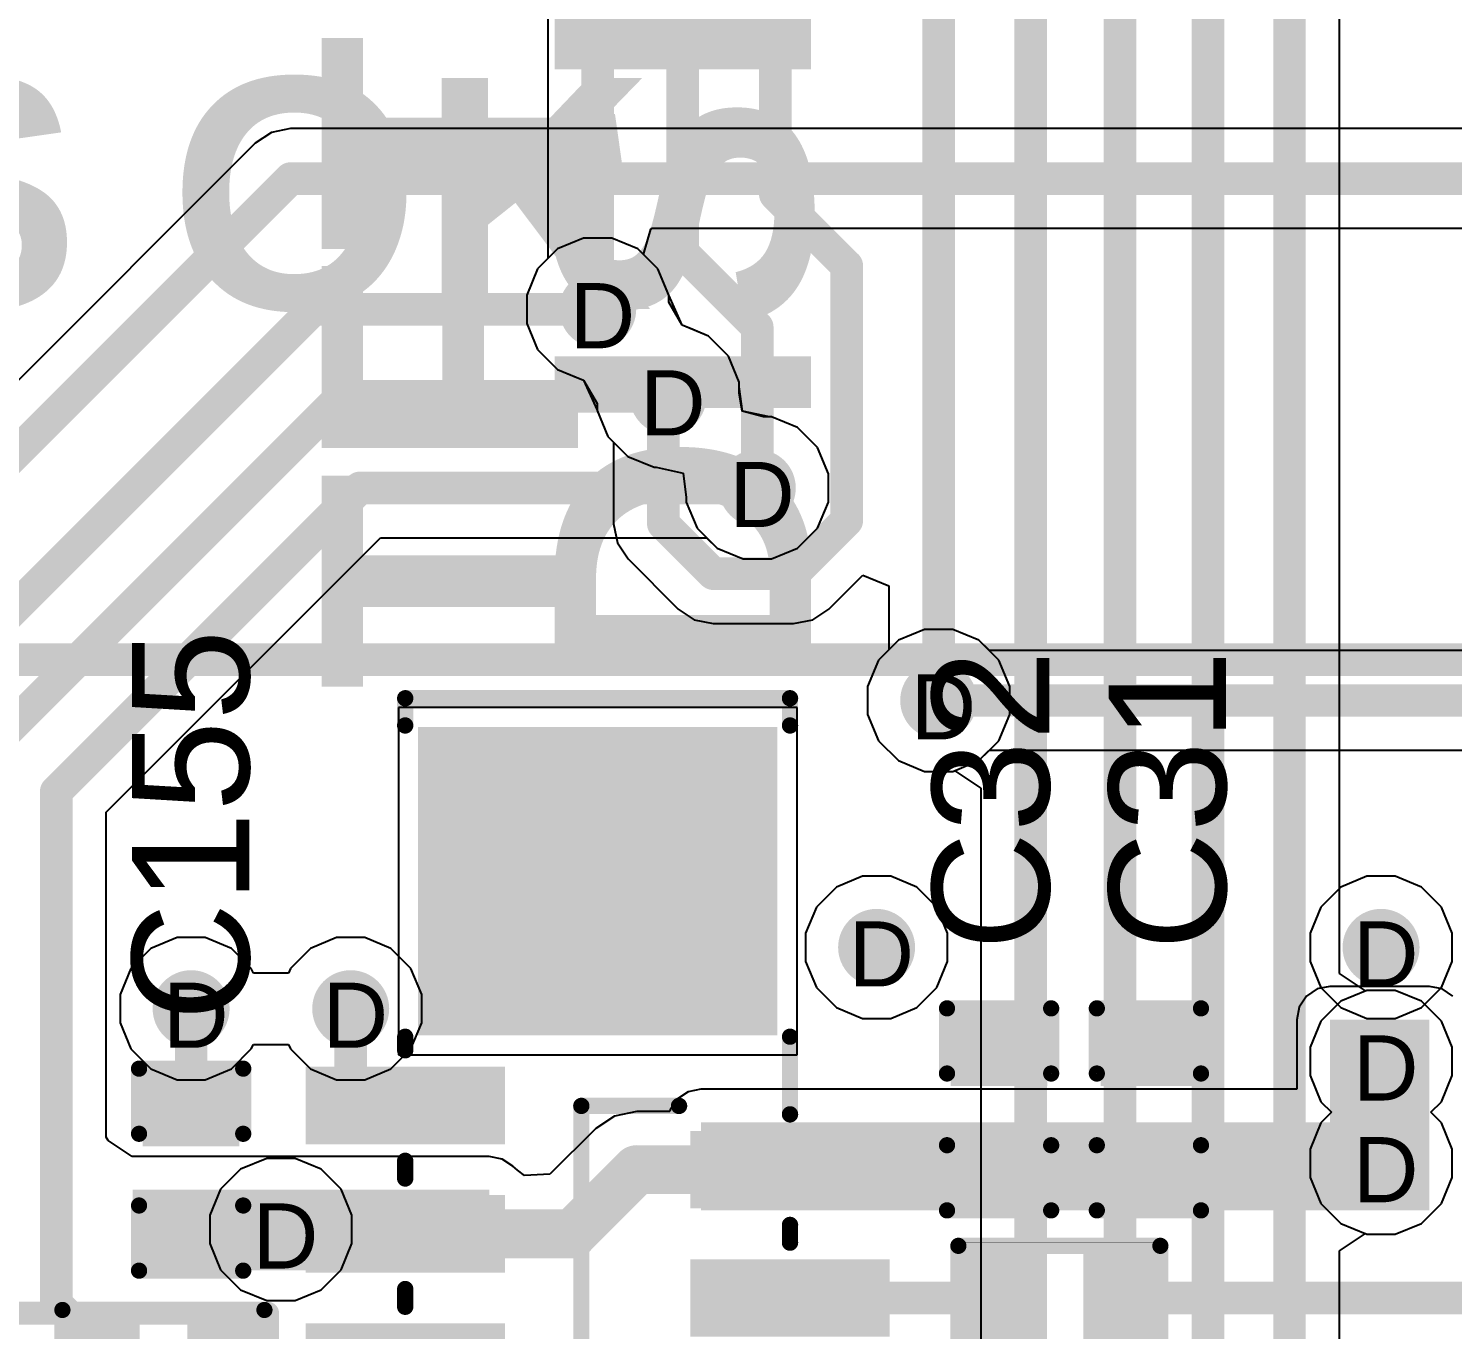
# Model space of a CAD drawing. Header units: inches. Extents: x -11 to 5428, y 0 to 5423.
# Drawn here: x 89.53 to 100.63, y 49.78 to 59.92 of the extents above; entities that cross this region are included whole.
import ezdxf

# ---------------------------------------------------------------- set-up
doc = ezdxf.new("R2010")
doc.units = ezdxf.units.IN
for name, color, linetype in [('Bottom Layer', 5, 'Continuous'), ('Dimension', 6, 'Continuous'), ('Drill Drawing', 1, 'Continuous'), ('GND', 16, 'Continuous'), ('PWR', 76, 'Continuous'), ('Top Layer', 1, 'Continuous'), ('Top Overlay', 2, 'Continuous'), ('Top Paste', 8, 'Continuous'), ('Top Solder', 216, 'Continuous'), ('Via Holes', 16, 'Continuous')]:
    doc.layers.add(name, color=color, linetype=linetype)
doc.styles.add('Arial', font='', dxfattribs={"height": 0.2})
doc.styles.add('Arial_Bold', font='', dxfattribs={"height": 0.2})
doc.styles.get('Arial').set_extended_font_data('Arial')
doc.styles.get('Arial_Bold').set_extended_font_data('Arial', bold=True)

# ---------------------------------------------------------------- blocks, each defined once
blk = doc.blocks.new('AFC11_S32ICA_00_7')
at = {"layer": 'Top Layer'}
for points in [[(6.55, 2.175), (6.95, 2.175), (6.95, 0.825), (6.55, 0.825)], [(7.55, 2.175), (7.95, 2.175), (7.95, 0.825), (7.55, 0.825)], [(8.4, -1.3), (8.4, 1.3), (10.6, 1.3), (10.6, -1.3)], [(6.05, -0.825), (6.45, -0.825), (6.45, -2.175), (6.05, -2.175)], [(7.05, -0.825), (7.45, -0.825), (7.45, -2.175), (7.05, -2.175)]]:
    blk.add_hatch(color=1, dxfattribs=at).paths.add_polyline_path(points)
at = {"layer": 'Top Paste'}
for points in [[(6.55, 2.175), (6.95, 2.175), (6.95, 0.825), (6.55, 0.825)], [(7.55, 2.175), (7.95, 2.175), (7.95, 0.825), (7.55, 0.825)], [(8.4, -1.3), (8.4, 1.3), (10.6, 1.3), (10.6, -1.3)], [(6.05, -0.825), (6.45, -0.825), (6.45, -2.175), (6.05, -2.175)], [(7.05, -0.825), (7.45, -0.825), (7.45, -2.175), (7.05, -2.175)]]:
    blk.add_hatch(color=8, dxfattribs=at).paths.add_polyline_path(points)
at = {"layer": 'Top Solder'}
for points in [[(5.448, 2.277), (6.052, 2.277), (6.052, 0.723), (5.448, 0.723)], [(6.448, 2.277), (7.052, 2.277), (7.052, 0.723), (6.448, 0.723)], [(7.448, 2.277), (8.052, 2.277), (8.052, 0.723), (7.448, 0.723)], [(8.298, -1.402), (8.298, 1.401), (10.702, 1.401), (10.702, -1.402)], [(5.948, -0.723), (6.552, -0.723), (6.552, -2.277), (5.948, -2.277)], [(6.948, -0.723), (7.552, -0.723), (7.552, -2.277), (6.948, -2.277)]]:
    blk.add_hatch(color=216, dxfattribs=at).paths.add_polyline_path(points)
at = {"layer": 'Top Overlay'}
for points in [[(6.181, 1.5, 0.127, 0.127, 0), (6.319, 1.5, 0.127, 0.127, 0)], [(7.181, 1.5, 0.127, 0.127, 0), (7.319, 1.5, 0.127, 0.127, 0)], [(8.181, 1.5, 0.127, 0.127, 0), (8.287, 1.5, 0.127, 0.127, 0)], [(10.713, 1.5, 0.127, 0.127, 0), (10.925, 1.5, 0.127, 0.127, 0)], [(10.925, 1.5, 0.127, 0.127, 0), (10.925, -1.5, 0.127, 0.127, 0)], [(-7.747, 0.127, 0.127, 0.127, 0), (7.747, 0.127, 0.127, 0.127, 0)], [(7.747, 0.127, 0.127, 0.127, 0), (7.747, -0.635, 0.127, 0.127, 0)], [(6.681, -1.5, 0.127, 0.127, 0), (6.819, -1.5, 0.127, 0.127, 0)], [(7.681, -1.5, 0.127, 0.127, 0), (8.287, -1.5, 0.127, 0.127, 0)], [(10.713, -1.5, 0.127, 0.127, 0), (10.925, -1.5, 0.127, 0.127, 0)]]:
    blk.add_lwpolyline(points, format="xyseb", dxfattribs=at)
for points in [[(6.149, 1.5, 0.0635, 0.0635, 1), (6.213, 1.5, 0.0635, 0.0635, 1)], [(6.287, 1.5, 0.0635, 0.0635, 1), (6.351, 1.5, 0.0635, 0.0635, 1)], [(7.149, 1.5, 0.0635, 0.0635, 1), (7.213, 1.5, 0.0635, 0.0635, 1)], [(7.287, 1.5, 0.0635, 0.0635, 1), (7.351, 1.5, 0.0635, 0.0635, 1)], [(8.149, 1.5, 0.0635, 0.0635, 1), (8.213, 1.5, 0.0635, 0.0635, 1)], [(8.255, 1.5, 0.0635, 0.0635, 1), (8.318, 1.5, 0.0635, 0.0635, 1)], [(10.681, 1.5, 0.0635, 0.0635, 1), (10.745, 1.5, 0.0635, 0.0635, 1)], [(10.893, 1.5, 0.0635, 0.0635, 1), (10.957, 1.5, 0.0635, 0.0635, 1)], [(10.893, 1.5, 0.0635, 0.0635, 1), (10.957, 1.5, 0.0635, 0.0635, 1)], [(7.715, 0.127, 0.0635, 0.0635, 1), (7.779, 0.127, 0.0635, 0.0635, 1)], [(7.715, 0.127, 0.0635, 0.0635, 1), (7.779, 0.127, 0.0635, 0.0635, 1)], [(7.715, -0.635, 0.0635, 0.0635, 1), (7.779, -0.635, 0.0635, 0.0635, 1)], [(6.649, -1.5, 0.0635, 0.0635, 1), (6.713, -1.5, 0.0635, 0.0635, 1)], [(6.787, -1.5, 0.0635, 0.0635, 1), (6.851, -1.5, 0.0635, 0.0635, 1)], [(7.649, -1.5, 0.0635, 0.0635, 1), (7.713, -1.5, 0.0635, 0.0635, 1)], [(8.255, -1.5, 0.0635, 0.0635, 1), (8.318, -1.5, 0.0635, 0.0635, 1)], [(10.681, -1.5, 0.0635, 0.0635, 1), (10.745, -1.5, 0.0635, 0.0635, 1)], [(10.893, -1.5, 0.0635, 0.0635, 1), (10.957, -1.5, 0.0635, 0.0635, 1)], [(10.893, -1.5, 0.0635, 0.0635, 1), (10.957, -1.5, 0.0635, 0.0635, 1)]]:
    blk.add_lwpolyline(points, format="xyseb", close=True, dxfattribs=at)
blk = doc.blocks.new('C___0402_9')
at = {"layer": 'Top Layer'}
for points in [[(-0.699, -0.318), (-0.699, 0.317), (-0.241, 0.317), (-0.241, -0.318)], [(0.241, -0.318), (0.241, 0.317), (0.699, 0.317), (0.699, -0.318)]]:
    blk.add_hatch(color=1, dxfattribs=at).paths.add_polyline_path(points)
at = {"layer": 'Top Paste'}
for points in [[(-0.699, -0.318), (-0.699, 0.317), (-0.241, 0.317), (-0.241, -0.318)], [(0.241, -0.318), (0.241, 0.317), (0.699, 0.317), (0.699, -0.318)]]:
    blk.add_hatch(color=8, dxfattribs=at).paths.add_polyline_path(points)
at = {"layer": 'Top Solder'}
for points in [[(-0.758, -0.377), (-0.758, 0.377), (-0.181, 0.377), (-0.181, -0.377)], [(0.181, -0.377), (0.181, 0.377), (0.758, 0.377), (0.758, -0.377)]]:
    blk.add_hatch(color=216, dxfattribs=at).paths.add_polyline_path(points)
at = {"layer": 'Top Overlay'}
for points in [[(-0.279, 0.406, 0.127, 0.127, 0), (-0.787, 0.406, 0.127, 0.127, 0)], [(-0.787, -0.406, 0.127, 0.127, 0), (-0.787, 0.406, 0.127, 0.127, 0)], [(0.787, 0.406, 0.127, 0.127, 0), (0.279, 0.406, 0.127, 0.127, 0)], [(0.787, -0.406, 0.127, 0.127, 0), (0.787, 0.406, 0.127, 0.127, 0)], [(-0.279, -0.406, 0.127, 0.127, 0), (-0.787, -0.406, 0.127, 0.127, 0)], [(0.787, -0.406, 0.127, 0.127, 0), (0.279, -0.406, 0.127, 0.127, 0)]]:
    blk.add_lwpolyline(points, format="xyseb", dxfattribs=at)
for points in [[(-0.819, 0.406, 0.0635, 0.0635, 1), (-0.756, 0.406, 0.0635, 0.0635, 1)], [(-0.819, 0.406, 0.0635, 0.0635, 1), (-0.756, 0.406, 0.0635, 0.0635, 1)], [(-0.311, 0.406, 0.0635, 0.0635, 1), (-0.248, 0.406, 0.0635, 0.0635, 1)], [(0.248, 0.406, 0.0635, 0.0635, 1), (0.311, 0.406, 0.0635, 0.0635, 1)], [(0.756, 0.406, 0.0635, 0.0635, 1), (0.819, 0.406, 0.0635, 0.0635, 1)], [(0.756, 0.406, 0.0635, 0.0635, 1), (0.819, 0.406, 0.0635, 0.0635, 1)], [(-0.819, -0.406, 0.0635, 0.0635, 1), (-0.756, -0.406, 0.0635, 0.0635, 1)], [(-0.819, -0.406, 0.0635, 0.0635, 1), (-0.756, -0.406, 0.0635, 0.0635, 1)], [(-0.311, -0.406, 0.0635, 0.0635, 1), (-0.248, -0.406, 0.0635, 0.0635, 1)], [(0.248, -0.406, 0.0635, 0.0635, 1), (0.311, -0.406, 0.0635, 0.0635, 1)], [(0.756, -0.406, 0.0635, 0.0635, 1), (0.819, -0.406, 0.0635, 0.0635, 1)], [(0.756, -0.406, 0.0635, 0.0635, 1), (0.819, -0.406, 0.0635, 0.0635, 1)]]:
    blk.add_lwpolyline(points, format="xyseb", close=True, dxfattribs=at)
blk = doc.blocks.new('R___0402_721')
at = {"layer": 'Top Layer'}
for points in [[(-0.699, -0.318), (-0.699, 0.317), (-0.241, 0.317), (-0.241, -0.318)], [(0.241, -0.318), (0.241, 0.317), (0.699, 0.317), (0.699, -0.318)]]:
    blk.add_hatch(color=1, dxfattribs=at).paths.add_polyline_path(points)
at = {"layer": 'Top Paste'}
for points in [[(-0.699, -0.318), (-0.699, 0.317), (-0.241, 0.317), (-0.241, -0.318)], [(0.241, -0.318), (0.241, 0.317), (0.699, 0.317), (0.699, -0.318)]]:
    blk.add_hatch(color=8, dxfattribs=at).paths.add_polyline_path(points)
at = {"layer": 'Top Solder'}
for points in [[(-0.754, -0.373), (-0.754, 0.372), (-0.186, 0.372), (-0.186, -0.373)], [(0.186, -0.373), (0.186, 0.372), (0.754, 0.372), (0.754, -0.373)]]:
    blk.add_hatch(color=216, dxfattribs=at).paths.add_polyline_path(points)
at = {"layer": 'Top Overlay'}
for points in [[(-0.787, 0.406, 0.127, 0.127, 0), (0.787, 0.406, 0.127, 0.127, 0)], [(-0.787, -0.406, 0.127, 0.127, 0), (-0.787, 0.406, 0.127, 0.127, 0)], [(0.787, -0.406, 0.127, 0.127, 0), (0.787, 0.406, 0.127, 0.127, 0)], [(-0.787, -0.406, 0.127, 0.127, 0), (0.787, -0.406, 0.127, 0.127, 0)], [(-0.813, -0.432, 0.00323, 0.00323, 0), (0.813, -0.432, 0.00323, 0.00323, 0)]]:
    blk.add_lwpolyline(points, format="xyseb", dxfattribs=at)
for points in [[(-0.819, 0.406, 0.0635, 0.0635, 1), (-0.756, 0.406, 0.0635, 0.0635, 1)], [(-0.819, 0.406, 0.0635, 0.0635, 1), (-0.756, 0.406, 0.0635, 0.0635, 1)], [(0.756, 0.406, 0.0635, 0.0635, 1), (0.819, 0.406, 0.0635, 0.0635, 1)], [(0.756, 0.406, 0.0635, 0.0635, 1), (0.819, 0.406, 0.0635, 0.0635, 1)], [(-0.819, -0.406, 0.0635, 0.0635, 1), (-0.756, -0.406, 0.0635, 0.0635, 1)], [(-0.819, -0.406, 0.0635, 0.0635, 1), (-0.756, -0.406, 0.0635, 0.0635, 1)], [(-0.814, -0.432, 0.00161, 0.00161, 1), (-0.812, -0.432, 0.00161, 0.00161, 1)], [(0.756, -0.406, 0.0635, 0.0635, 1), (0.819, -0.406, 0.0635, 0.0635, 1)], [(0.756, -0.406, 0.0635, 0.0635, 1), (0.819, -0.406, 0.0635, 0.0635, 1)], [(0.812, -0.432, 0.00161, 0.00161, 1), (0.814, -0.432, 0.00161, 0.00161, 1)]]:
    blk.add_lwpolyline(points, format="xyseb", close=True, dxfattribs=at)
blk = doc.blocks.new('R___0402_722')
at = {"layer": 'Top Layer'}
for points in [[(-0.699, -0.318), (-0.699, 0.318), (-0.241, 0.318), (-0.241, -0.318)], [(0.241, -0.318), (0.241, 0.318), (0.699, 0.318), (0.699, -0.318)]]:
    blk.add_hatch(color=1, dxfattribs=at).paths.add_polyline_path(points)
at = {"layer": 'Top Paste'}
for points in [[(-0.699, -0.318), (-0.699, 0.318), (-0.241, 0.318), (-0.241, -0.318)], [(0.241, -0.318), (0.241, 0.318), (0.699, 0.318), (0.699, -0.318)]]:
    blk.add_hatch(color=8, dxfattribs=at).paths.add_polyline_path(points)
at = {"layer": 'Top Solder'}
for points in [[(-0.754, -0.373), (-0.754, 0.373), (-0.186, 0.373), (-0.186, -0.373)], [(0.186, -0.373), (0.186, 0.373), (0.754, 0.373), (0.754, -0.373)]]:
    blk.add_hatch(color=216, dxfattribs=at).paths.add_polyline_path(points)
at = {"layer": 'Top Overlay'}
for points in [[(0.787, 0.406, 0.127, 0.127, 0), (-0.787, 0.406, 0.127, 0.127, 0)], [(-0.787, 0.406, 0.127, 0.127, 0), (-0.787, -0.406, 0.127, 0.127, 0)], [(0.787, 0.406, 0.127, 0.127, 0), (0.787, -0.406, 0.127, 0.127, 0)], [(0.787, -0.406, 0.127, 0.127, 0), (-0.787, -0.406, 0.127, 0.127, 0)], [(0.813, -0.432, 0.00323, 0.00323, 0), (-0.813, -0.432, 0.00323, 0.00323, 0)]]:
    blk.add_lwpolyline(points, format="xyseb", dxfattribs=at)
for points in [[(-0.819, 0.406, 0.0635, 0.0635, 1), (-0.756, 0.406, 0.0635, 0.0635, 1)], [(-0.819, 0.406, 0.0635, 0.0635, 1), (-0.756, 0.406, 0.0635, 0.0635, 1)], [(0.756, 0.406, 0.0635, 0.0635, 1), (0.819, 0.406, 0.0635, 0.0635, 1)], [(0.756, 0.406, 0.0635, 0.0635, 1), (0.819, 0.406, 0.0635, 0.0635, 1)], [(-0.819, -0.406, 0.0635, 0.0635, 1), (-0.756, -0.406, 0.0635, 0.0635, 1)], [(-0.819, -0.406, 0.0635, 0.0635, 1), (-0.756, -0.406, 0.0635, 0.0635, 1)], [(-0.814, -0.432, 0.00161, 0.00161, 1), (-0.812, -0.432, 0.00161, 0.00161, 1)], [(0.756, -0.406, 0.0635, 0.0635, 1), (0.819, -0.406, 0.0635, 0.0635, 1)], [(0.756, -0.406, 0.0635, 0.0635, 1), (0.819, -0.406, 0.0635, 0.0635, 1)], [(0.812, -0.432, 0.00161, 0.00161, 1), (0.814, -0.432, 0.00161, 0.00161, 1)]]:
    blk.add_lwpolyline(points, format="xyseb", close=True, dxfattribs=at)
blk = doc.blocks.new('C___0402_812')
at = {"layer": 'Top Layer'}
for points in [[(-0.699, -0.318), (-0.699, 0.317), (-0.241, 0.317), (-0.241, -0.318)], [(0.241, -0.318), (0.241, 0.317), (0.699, 0.317), (0.699, -0.318)]]:
    blk.add_hatch(color=1, dxfattribs=at).paths.add_polyline_path(points)
at = {"layer": 'Top Paste'}
for points in [[(-0.699, -0.318), (-0.699, 0.317), (-0.241, 0.317), (-0.241, -0.318)], [(0.241, -0.318), (0.241, 0.317), (0.699, 0.317), (0.699, -0.318)]]:
    blk.add_hatch(color=8, dxfattribs=at).paths.add_polyline_path(points)
at = {"layer": 'Top Solder'}
for points in [[(-0.758, -0.377), (-0.758, 0.377), (-0.181, 0.377), (-0.181, -0.377)], [(0.181, -0.377), (0.181, 0.377), (0.758, 0.377), (0.758, -0.377)]]:
    blk.add_hatch(color=216, dxfattribs=at).paths.add_polyline_path(points)
at = {"layer": 'Top Overlay'}
for points in [[(-0.787, -0.406, 0.127, 0.127, 0), (-0.787, 0.406, 0.127, 0.127, 0)], [(-0.279, 0.406, 0.127, 0.127, 0), (-0.787, 0.406, 0.127, 0.127, 0)], [(0.787, 0.406, 0.127, 0.127, 0), (0.279, 0.406, 0.127, 0.127, 0)], [(0.787, -0.406, 0.127, 0.127, 0), (0.787, 0.406, 0.127, 0.127, 0)], [(-0.279, -0.406, 0.127, 0.127, 0), (-0.787, -0.406, 0.127, 0.127, 0)], [(0.787, -0.406, 0.127, 0.127, 0), (0.279, -0.406, 0.127, 0.127, 0)]]:
    blk.add_lwpolyline(points, format="xyseb", dxfattribs=at)
for points in [[(-0.819, 0.406, 0.0635, 0.0635, 1), (-0.756, 0.406, 0.0635, 0.0635, 1)], [(-0.819, 0.406, 0.0635, 0.0635, 1), (-0.756, 0.406, 0.0635, 0.0635, 1)], [(-0.311, 0.406, 0.0635, 0.0635, 1), (-0.248, 0.406, 0.0635, 0.0635, 1)], [(0.248, 0.406, 0.0635, 0.0635, 1), (0.311, 0.406, 0.0635, 0.0635, 1)], [(0.756, 0.406, 0.0635, 0.0635, 1), (0.819, 0.406, 0.0635, 0.0635, 1)], [(0.756, 0.406, 0.0635, 0.0635, 1), (0.819, 0.406, 0.0635, 0.0635, 1)], [(-0.819, -0.406, 0.0635, 0.0635, 1), (-0.756, -0.406, 0.0635, 0.0635, 1)], [(-0.819, -0.406, 0.0635, 0.0635, 1), (-0.756, -0.406, 0.0635, 0.0635, 1)], [(-0.311, -0.406, 0.0635, 0.0635, 1), (-0.248, -0.406, 0.0635, 0.0635, 1)], [(0.248, -0.406, 0.0635, 0.0635, 1), (0.311, -0.406, 0.0635, 0.0635, 1)], [(0.756, -0.406, 0.0635, 0.0635, 1), (0.819, -0.406, 0.0635, 0.0635, 1)], [(0.756, -0.406, 0.0635, 0.0635, 1), (0.819, -0.406, 0.0635, 0.0635, 1)]]:
    blk.add_lwpolyline(points, format="xyseb", close=True, dxfattribs=at)
blk = doc.blocks.new('C___0402_813')
at = {"layer": 'Top Layer'}
for points in [[(-0.699, -0.318), (-0.699, 0.317), (-0.241, 0.317), (-0.241, -0.318)], [(0.241, -0.318), (0.241, 0.317), (0.699, 0.317), (0.699, -0.318)]]:
    blk.add_hatch(color=1, dxfattribs=at).paths.add_polyline_path(points)
at = {"layer": 'Top Paste'}
for points in [[(-0.699, -0.318), (-0.699, 0.317), (-0.241, 0.317), (-0.241, -0.318)], [(0.241, -0.318), (0.241, 0.317), (0.699, 0.317), (0.699, -0.318)]]:
    blk.add_hatch(color=8, dxfattribs=at).paths.add_polyline_path(points)
at = {"layer": 'Top Solder'}
for points in [[(-0.758, -0.377), (-0.758, 0.377), (-0.181, 0.377), (-0.181, -0.377)], [(0.181, -0.377), (0.181, 0.377), (0.758, 0.377), (0.758, -0.377)]]:
    blk.add_hatch(color=216, dxfattribs=at).paths.add_polyline_path(points)
at = {"layer": 'Top Overlay'}
for points in [[(-0.787, -0.406, 0.127, 0.127, 0), (-0.787, 0.406, 0.127, 0.127, 0)], [(-0.279, 0.406, 0.127, 0.127, 0), (-0.787, 0.406, 0.127, 0.127, 0)], [(0.787, 0.406, 0.127, 0.127, 0), (0.279, 0.406, 0.127, 0.127, 0)], [(0.787, -0.406, 0.127, 0.127, 0), (0.787, 0.406, 0.127, 0.127, 0)], [(-0.279, -0.406, 0.127, 0.127, 0), (-0.787, -0.406, 0.127, 0.127, 0)], [(0.787, -0.406, 0.127, 0.127, 0), (0.279, -0.406, 0.127, 0.127, 0)]]:
    blk.add_lwpolyline(points, format="xyseb", dxfattribs=at)
for points in [[(-0.819, 0.406, 0.0635, 0.0635, 1), (-0.756, 0.406, 0.0635, 0.0635, 1)], [(-0.819, 0.406, 0.0635, 0.0635, 1), (-0.756, 0.406, 0.0635, 0.0635, 1)], [(-0.311, 0.406, 0.0635, 0.0635, 1), (-0.248, 0.406, 0.0635, 0.0635, 1)], [(0.248, 0.406, 0.0635, 0.0635, 1), (0.311, 0.406, 0.0635, 0.0635, 1)], [(0.756, 0.406, 0.0635, 0.0635, 1), (0.819, 0.406, 0.0635, 0.0635, 1)], [(0.756, 0.406, 0.0635, 0.0635, 1), (0.819, 0.406, 0.0635, 0.0635, 1)], [(-0.819, -0.406, 0.0635, 0.0635, 1), (-0.756, -0.406, 0.0635, 0.0635, 1)], [(-0.819, -0.406, 0.0635, 0.0635, 1), (-0.756, -0.406, 0.0635, 0.0635, 1)], [(-0.311, -0.406, 0.0635, 0.0635, 1), (-0.248, -0.406, 0.0635, 0.0635, 1)], [(0.248, -0.406, 0.0635, 0.0635, 1), (0.311, -0.406, 0.0635, 0.0635, 1)], [(0.756, -0.406, 0.0635, 0.0635, 1), (0.819, -0.406, 0.0635, 0.0635, 1)], [(0.756, -0.406, 0.0635, 0.0635, 1), (0.819, -0.406, 0.0635, 0.0635, 1)]]:
    blk.add_lwpolyline(points, format="xyseb", close=True, dxfattribs=at)

msp = doc.modelspace()

# ---------------------------------------------------------------- hatches: boundary and pattern name
at = {"layer": 'Bottom Layer'}
h = msp.add_hatch(color=5, dxfattribs=at)
edge = h.paths.add_edge_path()
edge.add_arc((93.969, 57.731), 0.3, 0, 360)
h = msp.add_hatch(color=5, dxfattribs=at)
edge = h.paths.add_edge_path()
edge.add_arc((94.518, 57.053), 0.3, 0, 360)
h = msp.add_hatch(color=5, dxfattribs=at)
edge = h.paths.add_edge_path()
edge.add_arc((95.213, 56.338), 0.3, 0, 360)
h = msp.add_hatch(color=5, dxfattribs=at)
edge = h.paths.add_edge_path()
edge.add_arc((96.627, 54.681), 0.3, 0, 360)
h = msp.add_hatch(color=5, dxfattribs=at)
edge = h.paths.add_edge_path()
edge.add_arc((96.143, 52.756), 0.3, 0, 360)
h = msp.add_hatch(color=5, dxfattribs=at)
edge = h.paths.add_edge_path()
edge.add_arc((100.076, 52.756), 0.3, 0, 360)
h = msp.add_hatch(color=5, dxfattribs=at)
edge = h.paths.add_edge_path()
edge.add_arc((90.799, 52.278), 0.3, 0, 360)
h = msp.add_hatch(color=5, dxfattribs=at)
edge = h.paths.add_edge_path()
edge.add_arc((92.043, 52.278), 0.3, 0, 360)
h = msp.add_hatch(color=5, dxfattribs=at)
edge = h.paths.add_edge_path()
edge.add_arc((100.076, 51.867), 0.3, 0, 360)
h = msp.add_hatch(color=5, dxfattribs=at)
edge = h.paths.add_edge_path()
edge.add_arc((100.076, 51.074), 0.3, 0, 360)
h = msp.add_hatch(color=5, dxfattribs=at)
edge = h.paths.add_edge_path()
edge.add_arc((91.499, 50.557), 0.3, 0, 360)
at = {"layer": 'GND'}
h = msp.add_hatch(color=16, dxfattribs=at)
edge = h.paths.add_edge_path()
edge.add_arc((93.969, 57.731), 0.3, 0, 360)
h = msp.add_hatch(color=16, dxfattribs=at)
edge = h.paths.add_edge_path()
edge.add_arc((94.518, 57.053), 0.3, 0, 360)
h = msp.add_hatch(color=16, dxfattribs=at)
edge = h.paths.add_edge_path()
edge.add_arc((95.213, 56.338), 0.3, 0, 360)
h = msp.add_hatch(color=16, dxfattribs=at)
edge = h.paths.add_edge_path()
edge.add_arc((96.627, 54.681), 0.3, 0, 360)
h = msp.add_hatch(color=16, dxfattribs=at)
edge = h.paths.add_edge_path()
edge.add_arc((96.143, 52.756), 0.3, 0, 360)
h = msp.add_hatch(color=16, dxfattribs=at)
edge = h.paths.add_edge_path()
edge.add_arc((100.076, 52.756), 0.3, 0, 360)
h = msp.add_hatch(color=16, dxfattribs=at)
edge = h.paths.add_edge_path()
edge.add_arc((90.799, 52.278), 0.3, 0, 360)
h = msp.add_hatch(color=16, dxfattribs=at)
edge = h.paths.add_edge_path()
edge.add_arc((92.043, 52.278), 0.3, 0, 360)
h = msp.add_hatch(color=16, dxfattribs=at)
edge = h.paths.add_edge_path()
edge.add_arc((100.076, 51.867), 0.3, 0, 360)
h = msp.add_hatch(color=16, dxfattribs=at)
edge = h.paths.add_edge_path()
edge.add_arc((100.076, 51.074), 0.3, 0, 360)
h = msp.add_hatch(color=16, dxfattribs=at)
edge = h.paths.add_edge_path()
edge.add_arc((91.499, 50.557), 0.3, 0, 360)
at = {"layer": 'PWR'}
h = msp.add_hatch(color=76, dxfattribs=at)
edge = h.paths.add_edge_path()
edge.add_arc((93.969, 57.731), 0.3, 0, 360)
h = msp.add_hatch(color=76, dxfattribs=at)
edge = h.paths.add_edge_path()
edge.add_arc((94.518, 57.053), 0.3, 0, 360)
h = msp.add_hatch(color=76, dxfattribs=at)
edge = h.paths.add_edge_path()
edge.add_arc((95.213, 56.338), 0.3, 0, 360)
h = msp.add_hatch(color=76, dxfattribs=at)
edge = h.paths.add_edge_path()
edge.add_arc((96.627, 54.681), 0.3, 0, 360)
h = msp.add_hatch(color=76, dxfattribs=at)
edge = h.paths.add_edge_path()
edge.add_arc((96.143, 52.756), 0.3, 0, 360)
h = msp.add_hatch(color=76, dxfattribs=at)
edge = h.paths.add_edge_path()
edge.add_arc((100.076, 52.756), 0.3, 0, 360)
h = msp.add_hatch(color=76, dxfattribs=at)
edge = h.paths.add_edge_path()
edge.add_arc((90.799, 52.278), 0.3, 0, 360)
h = msp.add_hatch(color=76, dxfattribs=at)
edge = h.paths.add_edge_path()
edge.add_arc((92.043, 52.278), 0.3, 0, 360)
h = msp.add_hatch(color=76, dxfattribs=at)
edge = h.paths.add_edge_path()
edge.add_arc((100.076, 51.867), 0.3, 0, 360)
h = msp.add_hatch(color=76, dxfattribs=at)
edge = h.paths.add_edge_path()
edge.add_arc((100.076, 51.074), 0.3, 0, 360)
h = msp.add_hatch(color=76, dxfattribs=at)
edge = h.paths.add_edge_path()
edge.add_arc((91.499, 50.557), 0.3, 0, 360)
at = {"layer": 'Top Layer'}
h = msp.add_hatch(color=1, dxfattribs=at)
edge = h.paths.add_edge_path()
edge.add_arc((93.969, 57.731), 0.3, 0, 360)
h = msp.add_hatch(color=1, dxfattribs=at)
edge = h.paths.add_edge_path()
edge.add_arc((94.518, 57.053), 0.3, 0, 360)
h = msp.add_hatch(color=1, dxfattribs=at)
edge = h.paths.add_edge_path()
edge.add_arc((95.213, 56.338), 0.3, 0, 360)
h = msp.add_hatch(color=1, dxfattribs=at)
edge = h.paths.add_edge_path()
edge.add_arc((96.627, 54.681), 0.3, 0, 360)
h = msp.add_hatch(color=1, dxfattribs=at)
edge = h.paths.add_edge_path()
edge.add_arc((96.143, 52.756), 0.3, 0, 360)
h = msp.add_hatch(color=1, dxfattribs=at)
edge = h.paths.add_edge_path()
edge.add_arc((100.076, 52.756), 0.3, 0, 360)
h = msp.add_hatch(color=1, dxfattribs=at)
edge = h.paths.add_edge_path()
edge.add_arc((90.799, 52.278), 0.3, 0, 360)
h = msp.add_hatch(color=1, dxfattribs=at)
edge = h.paths.add_edge_path()
edge.add_arc((92.043, 52.278), 0.3, 0, 360)
for points in [[(99.677, 50.706), (100.453, 50.706), (100.453, 52.192), (99.677, 52.192)], [(94.773, 50.706), (100.453, 50.706), (100.453, 51.391), (94.773, 51.391)], [(90.342, 50.239), (93.123, 50.239), (93.123, 50.867), (90.342, 50.867)]]:
    msp.add_hatch(color=1, dxfattribs=at).paths.add_polyline_path(points)
h = msp.add_hatch(color=1, dxfattribs=at)
edge = h.paths.add_edge_path()
edge.add_arc((100.076, 51.867), 0.3, 0, 360)
h = msp.add_hatch(color=1, dxfattribs=at)
edge = h.paths.add_edge_path()
edge.add_arc((100.076, 51.074), 0.3, 0, 360)
h = msp.add_hatch(color=1, dxfattribs=at)
edge = h.paths.add_edge_path()
edge.add_arc((91.499, 50.557), 0.3, 0, 360)
at = {"layer": 'Via Holes'}
h = msp.add_hatch(color=7, dxfattribs=at)
edge = h.paths.add_edge_path()
edge.add_arc((93.969, 57.731), 0.15, 0, 360)
h = msp.add_hatch(color=7, dxfattribs=at)
edge = h.paths.add_edge_path()
edge.add_arc((94.518, 57.053), 0.15, 0, 360)
h = msp.add_hatch(color=7, dxfattribs=at)
edge = h.paths.add_edge_path()
edge.add_arc((95.213, 56.338), 0.15, 0, 360)
h = msp.add_hatch(color=7, dxfattribs=at)
edge = h.paths.add_edge_path()
edge.add_arc((96.627, 54.681), 0.15, 0, 360)
h = msp.add_hatch(color=7, dxfattribs=at)
edge = h.paths.add_edge_path()
edge.add_arc((96.143, 52.756), 0.15, 0, 360)
h = msp.add_hatch(color=7, dxfattribs=at)
edge = h.paths.add_edge_path()
edge.add_arc((100.076, 52.756), 0.15, 0, 360)
h = msp.add_hatch(color=7, dxfattribs=at)
edge = h.paths.add_edge_path()
edge.add_arc((90.799, 52.278), 0.15, 0, 360)
h = msp.add_hatch(color=7, dxfattribs=at)
edge = h.paths.add_edge_path()
edge.add_arc((92.043, 52.278), 0.15, 0, 360)
h = msp.add_hatch(color=7, dxfattribs=at)
edge = h.paths.add_edge_path()
edge.add_arc((100.076, 51.867), 0.15, 0, 360)
h = msp.add_hatch(color=7, dxfattribs=at)
edge = h.paths.add_edge_path()
edge.add_arc((100.076, 51.074), 0.15, 0, 360)
h = msp.add_hatch(color=7, dxfattribs=at)
edge = h.paths.add_edge_path()
edge.add_arc((91.499, 50.557), 0.15, 0, 360)

# ---------------------------------------------------------------- linework, layer by layer
at = {"layer": 'Bottom Layer'}
for p, q in [((93.58, 76.008), (93.58, 58.126)), ((99.751, 52.552), (99.751, 72.621)), ((93.58, 58.126), (93.499, 58.045)), ((93.499, 58.045), (93.415, 57.842)), ((93.415, 57.842), (93.415, 57.621)), ((93.415, 57.621), (93.499, 57.418)), ((93.499, 57.418), (93.655, 57.262)), ((93.655, 57.262), (93.776, 57.211)), ((93.776, 57.211), (93.858, 57.177)), ((93.858, 57.177), (93.964, 56.997)), ((93.964, 56.997), (93.964, 56.942)), ((93.964, 56.942), (94.048, 56.739)), ((94.048, 56.739), (94.092, 56.695)), ((94.092, 56.695), (94.092, 56.058)), ((94.092, 56.058), (94.122, 55.91)), ((94.122, 55.91), (94.206, 55.784)), ((94.206, 55.784), (94.596, 55.394)), ((95.771, 55.394), (96.035, 55.658)), ((96.035, 55.658), (96.239, 55.574)), ((96.239, 55.574), (96.239, 55.076)), ((94.596, 55.394), (94.722, 55.31)), ((94.722, 55.31), (94.87, 55.28)), ((95.496, 55.28), (95.645, 55.31)), ((95.645, 55.31), (95.771, 55.394)), ((94.87, 55.28), (95.496, 55.28)), ((96.239, 55.076), (96.157, 54.995)), ((96.157, 54.995), (96.073, 54.791)), ((96.073, 54.791), (96.073, 54.571)), ((96.073, 54.571), (96.157, 54.367)), ((96.157, 54.367), (96.313, 54.212)), ((96.313, 54.212), (96.517, 54.127)), ((96.517, 54.127), (96.737, 54.127)), ((96.737, 54.127), (96.752, 54.133)), ((96.752, 54.133), (96.955, 53.998)), ((96.955, 53.998), (96.955, 30.12)), ((99.954, 52.416), (99.751, 52.552)), ((99.966, 52.421), (99.954, 52.416)), ((100.186, 52.421), (99.966, 52.421)), ((100.39, 52.336), (100.186, 52.421)), ((100.546, 52.181), (100.39, 52.336)), ((100.63, 51.977), (100.546, 52.181)), ((100.63, 51.757), (100.63, 51.977)), ((100.546, 51.553), (100.63, 51.757)), ((100.463, 51.47), (100.546, 51.553)), ((100.546, 51.387), (100.463, 51.47)), ((100.63, 51.184), (100.546, 51.387)), ((100.63, 50.963), (100.63, 51.184)), ((91.389, 51.111), (91.185, 51.027)), ((91.609, 51.111), (91.389, 51.111)), ((91.813, 51.027), (91.609, 51.111)), ((91.185, 51.027), (91.029, 50.871)), ((91.968, 50.871), (91.813, 51.027)), ((100.546, 50.76), (100.63, 50.963)), ((91.029, 50.871), (90.945, 50.667)), ((92.053, 50.667), (91.968, 50.871)), ((100.39, 50.604), (100.546, 50.76)), ((90.945, 50.667), (90.945, 50.447)), ((92.053, 50.447), (92.053, 50.667)), ((99.751, 50.389), (99.954, 50.524)), ((99.954, 50.524), (99.966, 50.52)), ((99.966, 50.52), (100.186, 50.52)), ((100.186, 50.52), (100.39, 50.604)), ((90.945, 50.447), (91.029, 50.243)), ((91.968, 50.243), (92.053, 50.447)), ((99.751, 38.359), (99.751, 50.389)), ((91.029, 50.243), (91.185, 50.087)), ((91.813, 50.087), (91.968, 50.243)), ((91.185, 50.087), (91.389, 50.003)), ((91.609, 50.003), (91.813, 50.087)), ((91.389, 50.003), (91.609, 50.003))]:
    msp.add_line(p, q, dxfattribs=at)
for points in [[(93.969, 57.731, 0.254, 0.254, 0), (93.969, 76.008, 0.254, 0.254, 0)], [(96.627, 54.681, 0.254, 0.254, 0), (96.627, 75.87, 0.254, 0.254, 0)], [(94.631, 58.174, 0.254, 0.254, 0), (94.631, 75.773, 0.254, 0.254, 0)], [(95.353, 58.627, 0.254, 0.254, 0), (95.353, 75.51, 0.254, 0.254, 0)], [(97.344, 29.959, 0.254, 0.254, 0), (97.344, 73.595, 0.254, 0.254, 0)], [(98.041, 29.819, 0.254, 0.254, 0), (98.041, 73.306, 0.254, 0.254, 0)], [(98.727, 29.657, 0.254, 0.254, 0), (98.727, 73.022, 0.254, 0.254, 0)], [(99.362, 29.288, 0.254, 0.254, 0), (99.362, 72.782, 0.254, 0.254, 0)], [(95.353, 58.627, 0.254, 0.254, 0), (95.91, 58.07, 0.254, 0.254, 0)], [(94.631, 58.174, 0.254, 0.254, 0), (95.213, 57.592, 0.254, 0.254, 0)], [(95.91, 56.083, 0.254, 0.254, 0), (95.91, 58.07, 0.254, 0.254, 0)], [(95.213, 56.338, 0.254, 0.254, 0), (95.213, 57.592, 0.254, 0.254, 0)], [(94.481, 57.016, 0.254, 0.254, 0), (94.518, 57.053, 0.254, 0.254, 0)], [(94.481, 56.058, 0.254, 0.254, 0), (94.481, 57.016, 0.254, 0.254, 0)], [(94.481, 56.058, 0.254, 0.254, 0), (94.87, 55.669, 0.254, 0.254, 0)], [(95.496, 55.669, 0.254, 0.254, 0), (95.91, 56.083, 0.254, 0.254, 0)], [(94.87, 55.669, 0.254, 0.254, 0), (95.496, 55.669, 0.254, 0.254, 0)]]:
    msp.add_lwpolyline(points, format="xyseb", dxfattribs=at)
for points in [[(95.29, 58.627, 0.127, 0.127, 1), (95.417, 58.627, 0.127, 0.127, 1)], [(95.29, 58.627, 0.127, 0.127, 1), (95.417, 58.627, 0.127, 0.127, 1)], [(94.567, 58.174, 0.127, 0.127, 1), (94.694, 58.174, 0.127, 0.127, 1)], [(94.567, 58.174, 0.127, 0.127, 1), (94.694, 58.174, 0.127, 0.127, 1)], [(95.847, 58.07, 0.127, 0.127, 1), (95.974, 58.07, 0.127, 0.127, 1)], [(95.847, 58.07, 0.127, 0.127, 1), (95.974, 58.07, 0.127, 0.127, 1)], [(93.905, 57.731, 0.127, 0.127, 1), (94.032, 57.731, 0.127, 0.127, 1)], [(95.149, 57.592, 0.127, 0.127, 1), (95.276, 57.592, 0.127, 0.127, 1)], [(95.149, 57.592, 0.127, 0.127, 1), (95.276, 57.592, 0.127, 0.127, 1)], [(94.454, 57.053, 0.127, 0.127, 1), (94.581, 57.053, 0.127, 0.127, 1)], [(94.417, 57.016, 0.127, 0.127, 1), (94.544, 57.016, 0.127, 0.127, 1)], [(94.417, 57.016, 0.127, 0.127, 1), (94.544, 57.016, 0.127, 0.127, 1)], [(95.149, 56.338, 0.127, 0.127, 1), (95.276, 56.338, 0.127, 0.127, 1)], [(94.417, 56.058, 0.127, 0.127, 1), (94.544, 56.058, 0.127, 0.127, 1)], [(94.417, 56.058, 0.127, 0.127, 1), (94.544, 56.058, 0.127, 0.127, 1)], [(95.847, 56.083, 0.127, 0.127, 1), (95.974, 56.083, 0.127, 0.127, 1)], [(95.847, 56.083, 0.127, 0.127, 1), (95.974, 56.083, 0.127, 0.127, 1)], [(94.807, 55.669, 0.127, 0.127, 1), (94.934, 55.669, 0.127, 0.127, 1)], [(94.807, 55.669, 0.127, 0.127, 1), (94.934, 55.669, 0.127, 0.127, 1)], [(95.433, 55.669, 0.127, 0.127, 1), (95.56, 55.669, 0.127, 0.127, 1)], [(95.433, 55.669, 0.127, 0.127, 1), (95.56, 55.669, 0.127, 0.127, 1)], [(96.564, 54.681, 0.127, 0.127, 1), (96.691, 54.681, 0.127, 0.127, 1)]]:
    msp.add_lwpolyline(points, format="xyseb", close=True, dxfattribs=at)
at = {"layer": 'Dimension'}
msp.add_lwpolyline([(0, 55, 0.254, 0.254, 0), (344, 55, 0.254, 0.254, 0)], format="xyseb", dxfattribs=at)
at = {"layer": 'GND'}
for p, q in [((93.655, 58.201), (93.499, 58.045)), ((93.858, 58.285), (93.655, 58.201)), ((94.079, 58.285), (93.858, 58.285)), ((94.282, 58.201), (94.079, 58.285)), ((94.438, 58.045), (94.282, 58.201)), ((93.499, 58.045), (93.415, 57.842)), ((94.523, 57.842), (94.438, 58.045)), ((93.415, 57.842), (93.415, 57.621)), ((94.523, 57.84), (94.523, 57.842)), ((94.628, 57.607), (94.523, 57.84)), ((93.415, 57.621), (93.499, 57.418)), ((94.832, 57.522), (94.628, 57.607)), ((94.988, 57.366), (94.832, 57.522)), ((93.499, 57.418), (93.655, 57.262)), ((95.072, 57.163), (94.988, 57.366)), ((93.655, 57.262), (93.858, 57.177)), ((93.858, 57.177), (93.964, 56.944)), ((95.072, 57.127), (95.072, 57.163)), ((95.097, 56.937), (95.072, 57.127)), ((93.964, 56.944), (93.964, 56.942)), ((93.964, 56.942), (94.048, 56.739)), ((95.307, 56.892), (95.097, 56.937)), ((95.323, 56.892), (95.307, 56.892)), ((95.527, 56.808), (95.323, 56.892)), ((94.048, 56.739), (94.204, 56.583)), ((95.682, 56.652), (95.527, 56.808)), ((95.767, 56.448), (95.682, 56.652)), ((94.204, 56.583), (94.408, 56.499)), ((94.408, 56.499), (94.424, 56.499)), ((94.424, 56.499), (94.634, 56.453)), ((94.634, 56.453), (94.659, 56.264)), ((95.767, 56.228), (95.767, 56.448)), ((94.659, 56.264), (94.659, 56.228)), ((94.659, 56.228), (94.743, 56.024)), ((95.682, 56.024), (95.767, 56.228)), ((94.743, 56.024), (94.899, 55.868)), ((95.527, 55.868), (95.682, 56.024)), ((94.899, 55.868), (95.103, 55.784)), ((95.323, 55.784), (95.527, 55.868)), ((95.103, 55.784), (95.323, 55.784)), ((96.517, 55.235), (96.313, 55.151)), ((96.737, 55.235), (96.517, 55.235)), ((96.941, 55.151), (96.737, 55.235)), ((96.313, 55.151), (96.157, 54.995)), ((97.097, 54.995), (96.941, 55.151)), ((96.157, 54.995), (96.073, 54.791)), ((97.181, 54.791), (97.097, 54.995)), ((96.073, 54.791), (96.073, 54.571)), ((97.181, 54.571), (97.181, 54.791)), ((96.073, 54.571), (96.157, 54.367)), ((97.097, 54.367), (97.181, 54.571)), ((96.157, 54.367), (96.313, 54.212)), ((96.941, 54.212), (97.097, 54.367)), ((96.313, 54.212), (96.517, 54.127)), ((96.737, 54.127), (96.941, 54.212)), ((96.517, 54.127), (96.737, 54.127)), ((99.966, 52.421), (99.762, 52.336)), ((100.186, 52.421), (99.966, 52.421)), ((100.39, 52.336), (100.186, 52.421)), ((99.762, 52.336), (99.606, 52.181)), ((100.546, 52.181), (100.39, 52.336)), ((99.606, 52.181), (99.522, 51.977)), ((100.63, 51.977), (100.546, 52.181)), ((99.522, 51.977), (99.522, 51.757)), ((100.63, 51.757), (100.63, 51.977)), ((99.522, 51.757), (99.606, 51.553)), ((100.546, 51.553), (100.63, 51.757)), ((99.606, 51.553), (99.689, 51.47)), ((100.463, 51.47), (100.546, 51.553)), ((99.689, 51.47), (99.606, 51.387)), ((100.546, 51.387), (100.463, 51.47)), ((99.606, 51.387), (99.522, 51.184)), ((100.63, 51.184), (100.546, 51.387)), ((99.522, 51.184), (99.522, 50.963)), ((100.63, 50.963), (100.63, 51.184)), ((91.389, 51.111), (91.185, 51.027)), ((91.609, 51.111), (91.389, 51.111)), ((91.813, 51.027), (91.609, 51.111)), ((91.185, 51.027), (91.029, 50.871)), ((91.968, 50.871), (91.813, 51.027)), ((99.522, 50.963), (99.606, 50.76)), ((100.546, 50.76), (100.63, 50.963)), ((91.029, 50.871), (90.945, 50.667)), ((92.053, 50.667), (91.968, 50.871)), ((99.606, 50.76), (99.762, 50.604)), ((100.39, 50.604), (100.546, 50.76)), ((90.945, 50.667), (90.945, 50.447)), ((92.053, 50.447), (92.053, 50.667)), ((99.762, 50.604), (99.966, 50.52)), ((99.966, 50.52), (100.186, 50.52)), ((100.186, 50.52), (100.39, 50.604)), ((90.945, 50.447), (91.029, 50.243)), ((91.968, 50.243), (92.053, 50.447)), ((91.029, 50.243), (91.185, 50.087)), ((91.813, 50.087), (91.968, 50.243)), ((91.185, 50.087), (91.389, 50.003)), ((91.609, 50.003), (91.813, 50.087)), ((91.389, 50.003), (91.609, 50.003))]:
    msp.add_line(p, q, dxfattribs=at)
at = {"layer": 'PWR'}
for p, q in [((93.655, 58.201), (93.499, 58.045)), ((93.858, 58.285), (93.655, 58.201)), ((94.079, 58.285), (93.858, 58.285)), ((94.282, 58.201), (94.079, 58.285)), ((94.438, 58.045), (94.282, 58.201)), ((93.499, 58.045), (93.415, 57.842)), ((94.523, 57.842), (94.438, 58.045)), ((93.415, 57.842), (93.415, 57.621)), ((94.523, 57.84), (94.523, 57.842)), ((94.628, 57.607), (94.523, 57.84)), ((93.415, 57.621), (93.499, 57.418)), ((94.832, 57.522), (94.628, 57.607)), ((94.988, 57.366), (94.832, 57.522)), ((93.499, 57.418), (93.655, 57.262)), ((95.072, 57.163), (94.988, 57.366)), ((93.655, 57.262), (93.858, 57.177)), ((93.858, 57.177), (93.964, 56.944)), ((95.072, 57.127), (95.072, 57.163)), ((95.097, 56.937), (95.072, 57.127)), ((93.964, 56.944), (93.964, 56.942)), ((93.964, 56.942), (94.048, 56.739)), ((95.307, 56.892), (95.097, 56.937)), ((95.323, 56.892), (95.307, 56.892)), ((95.527, 56.808), (95.323, 56.892)), ((94.048, 56.739), (94.204, 56.583)), ((95.682, 56.652), (95.527, 56.808)), ((95.767, 56.448), (95.682, 56.652)), ((94.204, 56.583), (94.408, 56.499)), ((94.408, 56.499), (94.424, 56.499)), ((94.424, 56.499), (94.634, 56.453)), ((94.634, 56.453), (94.659, 56.264)), ((95.767, 56.228), (95.767, 56.448)), ((94.659, 56.264), (94.659, 56.228)), ((94.659, 56.228), (94.743, 56.024)), ((95.682, 56.024), (95.767, 56.228)), ((94.743, 56.024), (94.899, 55.868)), ((95.527, 55.868), (95.682, 56.024)), ((94.899, 55.868), (95.103, 55.784)), ((95.323, 55.784), (95.527, 55.868)), ((95.103, 55.784), (95.323, 55.784)), ((96.517, 55.235), (96.313, 55.151)), ((96.737, 55.235), (96.517, 55.235)), ((96.941, 55.151), (96.737, 55.235)), ((96.313, 55.151), (96.157, 54.995)), ((97.097, 54.995), (96.941, 55.151)), ((96.157, 54.995), (96.073, 54.791)), ((97.181, 54.791), (97.097, 54.995)), ((96.073, 54.791), (96.073, 54.571)), ((97.181, 54.571), (97.181, 54.791)), ((96.073, 54.571), (96.157, 54.367)), ((97.097, 54.367), (97.181, 54.571)), ((96.157, 54.367), (96.313, 54.212)), ((96.941, 54.212), (97.097, 54.367)), ((96.313, 54.212), (96.517, 54.127)), ((96.737, 54.127), (96.941, 54.212)), ((96.517, 54.127), (96.737, 54.127)), ((96.033, 53.31), (95.83, 53.225)), ((96.254, 53.31), (96.033, 53.31)), ((96.457, 53.225), (96.254, 53.31)), ((99.966, 53.31), (99.762, 53.225)), ((100.186, 53.31), (99.966, 53.31)), ((100.39, 53.225), (100.186, 53.31)), ((95.83, 53.225), (95.674, 53.07)), ((96.613, 53.07), (96.457, 53.225)), ((99.762, 53.225), (99.606, 53.07)), ((100.546, 53.07), (100.39, 53.225)), ((95.674, 53.07), (95.589, 52.866)), ((96.697, 52.866), (96.613, 53.07)), ((99.606, 53.07), (99.522, 52.866)), ((100.63, 52.866), (100.546, 53.07)), ((95.589, 52.866), (95.589, 52.646)), ((96.697, 52.646), (96.697, 52.866)), ((99.522, 52.866), (99.522, 52.646)), ((100.63, 52.646), (100.63, 52.866)), ((90.485, 52.747), (90.329, 52.591)), ((90.689, 52.832), (90.485, 52.747)), ((90.909, 52.832), (90.689, 52.832)), ((91.113, 52.747), (90.909, 52.832)), ((91.268, 52.591), (91.113, 52.747)), ((91.729, 52.747), (91.574, 52.591)), ((91.933, 52.832), (91.729, 52.747)), ((92.154, 52.832), (91.933, 52.832)), ((92.357, 52.747), (92.154, 52.832)), ((92.513, 52.591), (92.357, 52.747)), ((95.589, 52.646), (95.674, 52.442)), ((96.613, 52.442), (96.697, 52.646)), ((99.522, 52.646), (99.606, 52.442)), ((100.546, 52.442), (100.63, 52.646)), ((90.329, 52.591), (90.245, 52.388)), ((91.284, 52.555), (91.268, 52.591)), ((91.559, 52.555), (91.284, 52.555)), ((91.574, 52.591), (91.559, 52.555)), ((92.597, 52.388), (92.513, 52.591)), ((95.674, 52.442), (95.83, 52.286)), ((96.457, 52.286), (96.613, 52.442)), ((99.606, 52.442), (99.762, 52.286)), ((100.39, 52.286), (100.546, 52.442)), ((90.245, 52.388), (90.245, 52.167)), ((92.597, 52.167), (92.597, 52.388)), ((95.83, 52.286), (96.033, 52.202)), ((96.033, 52.202), (96.254, 52.202)), ((96.254, 52.202), (96.457, 52.286)), ((99.762, 52.286), (99.966, 52.202)), ((99.966, 52.202), (100.186, 52.202)), ((100.186, 52.202), (100.39, 52.286)), ((90.245, 52.167), (90.329, 51.964)), ((92.513, 51.964), (92.597, 52.167)), ((90.329, 51.964), (90.485, 51.808)), ((91.113, 51.808), (91.268, 51.964)), ((91.268, 51.964), (91.284, 52)), ((91.284, 52), (91.559, 52)), ((91.559, 52), (91.574, 51.964)), ((91.574, 51.964), (91.729, 51.808)), ((92.357, 51.808), (92.513, 51.964)), ((90.485, 51.808), (90.689, 51.724)), ((90.909, 51.724), (91.113, 51.808)), ((91.729, 51.808), (91.933, 51.724)), ((92.154, 51.724), (92.357, 51.808)), ((90.689, 51.724), (90.909, 51.724)), ((91.933, 51.724), (92.154, 51.724))]:
    msp.add_line(p, q, dxfattribs=at)
at = {"layer": 'Top Layer'}
for p, q in [((91.425, 59.109), (91.299, 59.025)), ((91.574, 59.139), (91.425, 59.109)), ((102.369, 59.139), (91.574, 59.139)), ((91.299, 59.025), (89.354, 57.08)), ((94.325, 58.159), (94.383, 58.356)), ((94.383, 58.356), (94.387, 58.362)), ((94.387, 58.362), (102.208, 58.362)), ((94.438, 58.045), (94.325, 58.159)), ((94.523, 57.842), (94.438, 58.045)), ((94.523, 57.787), (94.523, 57.842)), ((94.628, 57.607), (94.523, 57.787)), ((94.71, 57.573), (94.628, 57.607)), ((94.832, 57.522), (94.71, 57.573)), ((94.988, 57.366), (94.832, 57.522)), ((95.072, 57.163), (94.988, 57.366)), ((95.072, 57.08), (95.072, 57.163)), ((95.095, 56.936), (95.072, 57.08)), ((95.26, 56.892), (95.095, 56.936)), ((95.323, 56.892), (95.26, 56.892)), ((95.527, 56.808), (95.323, 56.892)), ((95.682, 56.652), (95.527, 56.808)), ((95.767, 56.448), (95.682, 56.652)), ((95.767, 56.228), (95.767, 56.448)), ((95.682, 56.024), (95.767, 56.228)), ((95.527, 55.868), (95.682, 56.024)), ((90.136, 53.81), (92.276, 55.949)), ((92.276, 55.949), (94.818, 55.949)), ((94.818, 55.949), (94.899, 55.868)), ((94.899, 55.868), (95.103, 55.784)), ((95.323, 55.784), (95.527, 55.868)), ((95.103, 55.784), (95.323, 55.784)), ((96.517, 55.235), (96.313, 55.151)), ((96.737, 55.235), (96.517, 55.235)), ((96.941, 55.151), (96.737, 55.235)), ((96.313, 55.151), (96.157, 54.995)), ((97.022, 55.07), (96.941, 55.151)), ((104.657, 55.07), (97.022, 55.07)), ((96.157, 54.995), (96.073, 54.791)), ((96.073, 54.791), (96.073, 54.571)), ((95.523, 54.627), (92.415, 54.627)), ((92.415, 54.627), (92.415, 51.919)), ((95.523, 51.919), (95.523, 54.627)), ((96.073, 54.571), (96.157, 54.367)), ((96.157, 54.367), (96.313, 54.212)), ((96.941, 54.212), (97.022, 54.293)), ((97.022, 54.293), (104.496, 54.293)), ((96.313, 54.212), (96.517, 54.127)), ((96.737, 54.127), (96.941, 54.212)), ((96.517, 54.127), (96.737, 54.127)), ((90.136, 51.277), (90.136, 53.81)), ((99.578, 52.432), (99.494, 52.375)), ((99.677, 52.451), (99.578, 52.432)), ((100.453, 52.451), (99.677, 52.451)), ((100.552, 52.432), (100.453, 52.451)), ((100.636, 52.375), (100.552, 52.432)), ((99.438, 52.291), (99.418, 52.192)), ((99.494, 52.375), (99.438, 52.291)), ((99.418, 52.192), (99.418, 51.65)), ((92.415, 51.919), (95.523, 51.919)), ((94.674, 51.63), (94.59, 51.574)), ((94.773, 51.65), (94.674, 51.63)), ((99.418, 51.65), (94.773, 51.65)), ((94.59, 51.574), (94.534, 51.49)), ((94.1, 51.441), (93.953, 51.343)), ((94.273, 51.476), (94.1, 51.441)), ((94.531, 51.476), (94.273, 51.476)), ((94.273, 51.476), (94.273, 51.476)), ((94.534, 51.49), (94.531, 51.476)), ((93.953, 51.343), (93.596, 50.987)), ((93.953, 51.343), (93.953, 51.343)), ((90.153, 51.25), (90.136, 51.277)), ((90.339, 51.126), (90.153, 51.25)), ((90.342, 51.126), (90.339, 51.126)), ((93.123, 51.126), (90.342, 51.126)), ((93.223, 51.106), (93.123, 51.126)), ((93.307, 51.05), (93.223, 51.106)), ((93.344, 51.02), (93.307, 51.05)), ((93.397, 50.977), (93.344, 51.02)), ((93.596, 50.987), (93.397, 50.977))]:
    msp.add_line(p, q, dxfattribs=at)
for points in [[(87.828, 55.004, 0.254, 0.254, 0), (91.574, 58.75, 0.254, 0.254, 0)], [(91.574, 58.75, 0.254, 0.254, 0), (102.369, 58.75, 0.254, 0.254, 0)], [(88.583, 54.56, 0.254, 0.254, 0), (91.754, 57.731, 0.254, 0.254, 0)], [(91.754, 57.731, 0.254, 0.254, 0), (93.969, 57.731, 0.254, 0.254, 0)], [(89.161, 54.242, 0.254, 0.254, 0), (91.972, 57.053, 0.254, 0.254, 0)], [(91.972, 57.053, 0.254, 0.254, 0), (94.518, 57.053, 0.254, 0.254, 0)], [(89.748, 53.971, 0.254, 0.254, 0), (92.115, 56.338, 0.254, 0.254, 0)], [(92.115, 56.338, 0.254, 0.254, 0), (95.213, 56.338, 0.254, 0.254, 0)], [(96.627, 54.681, 0.254, 0.254, 0), (104.657, 54.681, 0.254, 0.254, 0)], [(89.748, 49.977, 0.254, 0.254, 0), (89.748, 53.971, 0.254, 0.254, 0)], [(90.799, 51.493, 0.254, 0.254, 0), (90.799, 52.278, 0.254, 0.254, 0)], [(92.043, 51.523, 0.254, 0.254, 0), (92.043, 52.308, 0.254, 0.254, 0)], [(93.773, 50.523, 0.381, 0.381, 0), (94.273, 51.023, 0.381, 0.381, 0)], [(94.273, 51.023, 0.381, 0.381, 0), (95.448, 51.023, 0.381, 0.381, 0)], [(92.448, 50.523, 0.381, 0.381, 0), (93.773, 50.523, 0.381, 0.381, 0)], [(89.748, 49.977, 0.254, 0.254, 0), (90.113, 49.612, 0.254, 0.254, 0)], [(95.448, 50.023, 0.254, 0.254, 0), (97.098, 50.023, 0.254, 0.254, 0)], [(98.038, 50.023, 0.254, 0.254, 0), (103.864, 50.023, 0.254, 0.254, 0)]]:
    msp.add_lwpolyline(points, format="xyseb", dxfattribs=at)
for points in [[(91.511, 58.75, 0.127, 0.127, 1), (91.638, 58.75, 0.127, 0.127, 1)], [(91.511, 58.75, 0.127, 0.127, 1), (91.638, 58.75, 0.127, 0.127, 1)], [(91.691, 57.731, 0.127, 0.127, 1), (91.818, 57.731, 0.127, 0.127, 1)], [(91.691, 57.731, 0.127, 0.127, 1), (91.818, 57.731, 0.127, 0.127, 1)], [(93.905, 57.731, 0.127, 0.127, 1), (94.032, 57.731, 0.127, 0.127, 1)], [(91.908, 57.053, 0.127, 0.127, 1), (92.035, 57.053, 0.127, 0.127, 1)], [(91.908, 57.053, 0.127, 0.127, 1), (92.035, 57.053, 0.127, 0.127, 1)], [(94.454, 57.053, 0.127, 0.127, 1), (94.581, 57.053, 0.127, 0.127, 1)], [(92.051, 56.338, 0.127, 0.127, 1), (92.178, 56.338, 0.127, 0.127, 1)], [(92.051, 56.338, 0.127, 0.127, 1), (92.178, 56.338, 0.127, 0.127, 1)], [(95.149, 56.338, 0.127, 0.127, 1), (95.276, 56.338, 0.127, 0.127, 1)], [(96.564, 54.681, 0.127, 0.127, 1), (96.691, 54.681, 0.127, 0.127, 1)], [(89.684, 53.971, 0.127, 0.127, 1), (89.811, 53.971, 0.127, 0.127, 1)], [(89.684, 53.971, 0.127, 0.127, 1), (89.811, 53.971, 0.127, 0.127, 1)], [(90.735, 52.278, 0.127, 0.127, 1), (90.862, 52.278, 0.127, 0.127, 1)], [(91.98, 52.308, 0.127, 0.127, 1), (92.107, 52.308, 0.127, 0.127, 1)], [(91.98, 51.523, 0.127, 0.127, 1), (92.107, 51.523, 0.127, 0.127, 1)], [(90.735, 51.493, 0.127, 0.127, 1), (90.862, 51.493, 0.127, 0.127, 1)], [(94.178, 51.023, 0.191, 0.191, 1), (94.369, 51.023, 0.191, 0.191, 1)], [(94.178, 51.023, 0.191, 0.191, 1), (94.369, 51.023, 0.191, 0.191, 1)], [(95.353, 51.023, 0.191, 0.191, 1), (95.544, 51.023, 0.191, 0.191, 1)], [(92.353, 50.523, 0.191, 0.191, 1), (92.544, 50.523, 0.191, 0.191, 1)], [(93.678, 50.523, 0.191, 0.191, 1), (93.869, 50.523, 0.191, 0.191, 1)], [(93.678, 50.523, 0.191, 0.191, 1), (93.869, 50.523, 0.191, 0.191, 1)], [(89.684, 49.977, 0.127, 0.127, 1), (89.811, 49.977, 0.127, 0.127, 1)], [(89.684, 49.977, 0.127, 0.127, 1), (89.811, 49.977, 0.127, 0.127, 1)], [(95.385, 50.023, 0.127, 0.127, 1), (95.512, 50.023, 0.127, 0.127, 1)], [(97.035, 50.023, 0.127, 0.127, 1), (97.162, 50.023, 0.127, 0.127, 1)], [(97.974, 50.023, 0.127, 0.127, 1), (98.101, 50.023, 0.127, 0.127, 1)]]:
    msp.add_lwpolyline(points, format="xyseb", close=True, dxfattribs=at)
at = {"layer": 'Top Overlay'}
for points in [[(87.355, 49.904, 0.178, 0.178, 0), (91.396, 49.904, 0.178, 0.178, 0)], [(91.396, 47.116, 0.178, 0.178, 0), (91.396, 49.904, 0.178, 0.178, 0)]]:
    msp.add_lwpolyline(points, format="xyseb", dxfattribs=at)
msp.add_lwpolyline([(91.351, 49.904, 0.0889, 0.0889, 1), (91.44, 49.904, 0.0889, 0.0889, 1)], format="xyseb", close=True, dxfattribs=at)
msp.add_lwpolyline([(91.351, 49.904, 0.0889, 0.0889, 1), (91.44, 49.904, 0.0889, 0.0889, 1)], format="xyseb", close=True, dxfattribs=at)

# ---------------------------------------------------------------- block references
for name, p, rotation in [('AFC11_S32ICA_00_7', (93.968, 43.773), 90), ('C___0402_812', (97.098, 51.493), 270), ('C___0402_813', (98.266, 51.493), 270), ('C___0402_9', (90.799, 51.023), 270), ('R___0402_722', (97.568, 50.023), 180)]:
    msp.add_blockref(name, p, dxfattribs=dict(rotation=rotation))
msp.add_blockref('R___0402_721', (90.583, 49.523))

# ---------------------------------------------------------------- texts
at = {"layer": 'Drill Drawing', "style": 'Arial'}
for p in [(93.749, 57.427), (94.298, 56.748), (94.993, 56.033), (96.407, 54.377), (95.923, 52.451), (99.856, 52.451), (90.579, 51.973), (91.823, 51.973), (99.856, 51.562), (99.856, 50.769), (91.279, 50.252)]:
    msp.add_text('D', height=0.508, dxfattribs=at).set_placement(p)
at = {"layer": 'Top Overlay'}
for s, height, style, p in [('DISPLAY', 2, 'Arial_Bold', (95.632, 54.757)), ('TFT', 2, 'Arial_Bold', (93.816, 54.757)), ('C155', 0.9144, 'Arial', (91.252, 52.181)), ('C32', 0.9144, 'Arial', (97.49, 52.732)), ('C31', 0.9144, 'Arial', (98.867, 52.732))]:
    msp.add_text(s, height=height, rotation=90, dxfattribs=dict(at, style=style)).set_placement(p)
at = {"layer": 'Top Overlay', "style": 'Arial_Bold'}
msp.add_text('VBUS OK', height=1.8, dxfattribs=at).set_placement((82.944, 57.734))

doc.saveas('drawing.dxf')
